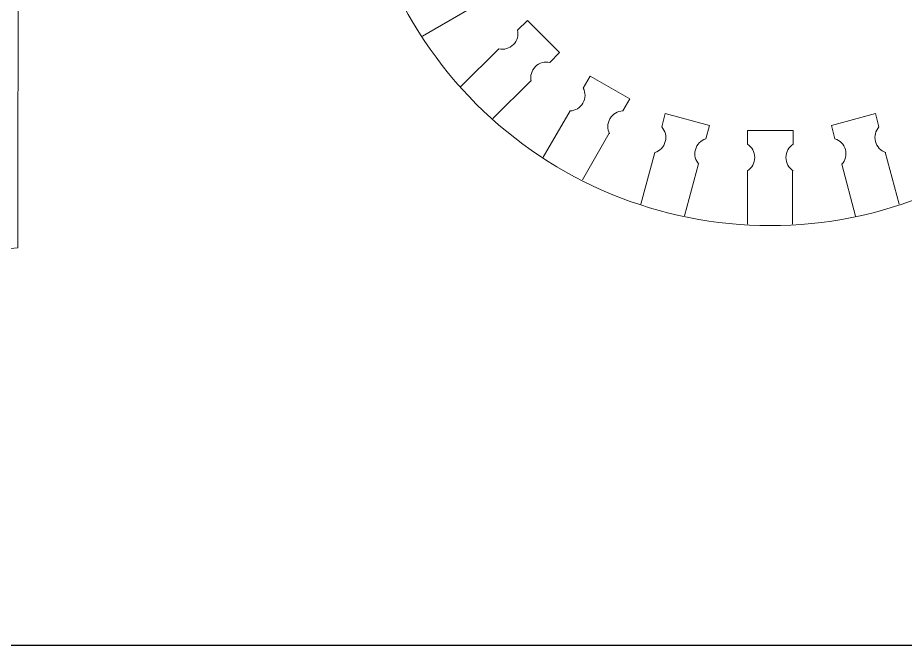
# Model space of a CAD drawing. Header units: centimetres. Extents: x -25 to 25, y -32.5 to 32.5.
# Drawn here: x 13.33 to 19.44, y -32.5 to -28.19 of the extents above; entities that cross this region are included whole.
import ezdxf

# ---------------------------------------------------------------- set-up
doc = ezdxf.new("R2010")
doc.units = ezdxf.units.CM
doc.header["$MEASUREMENT"] = 0
doc.layers.add('Capa 1', color=7, linetype='Continuous')

msp = doc.modelspace()

# ---------------------------------------------------------------- linework, layer by layer
at = {"layer": 'Capa 1', "color": 254}
msp.add_lwpolyline([(-25, -32.5), (25, -32.5), (25, 32.5), (-25, 32.5), (-25, -32.5)], close=True, dxfattribs=at)
at = {"layer": 'Capa 1', "color": 250, "lineweight": 9}
for points, knots in [([(18.50683, -23.89389), (19.26509, -23.89341), (19.99247, -24.19416), (20.52898, -24.73), (20.52898, -24.73), (21.06549, -25.26582), (21.36716, -25.99646), (21.36764, -26.7547), (21.36764, -26.7547), (21.36813, -27.51296), (21.06737, -28.24034), (20.53155, -28.77685), (20.53155, -28.77685), (19.99571, -29.31336), (19.26509, -29.61503), (18.50683, -29.61553), (18.50683, -29.61553), (17.74857, -29.61601), (17.02119, -29.31524), (16.48468, -28.77942), (16.48468, -28.77942), (15.94817, -28.2436), (15.6465, -27.51296), (15.64602, -26.7547), (15.64602, -26.7547), (15.64555, -25.99646), (15.94629, -25.26906), (16.48213, -24.73255), (16.48213, -24.73255), (17.01795, -24.19604), (17.74857, -23.89437), (18.50683, -23.89389)], [0, 0, 0, 0, 0.1111111, 0.1111111, 0.1111111, 0.1111111, 0.2222222, 0.2222222, 0.2222222, 0.2222222, 0.3333333, 0.3333333, 0.3333333, 0.3333333, 0.4444444, 0.4444444, 0.4444444, 0.4444444, 0.5555556, 0.5555556, 0.5555556, 0.5555556, 0.6666667, 0.6666667, 0.6666667, 0.6666667, 0.7777778, 0.7777778, 0.7777778, 0.7777778, 1, 1, 1, 1]), ([(16.76911, -28.27181), (16.76911, -28.27181), (16.83641, -28.20434), (16.83641, -28.20434), (16.83641, -28.20434), (16.83641, -28.20434), (17.05816, -28.42609), (17.05816, -28.42609), (17.05816, -28.42609), (17.05816, -28.42609), (16.99076, -28.49349), (16.99076, -28.49349)], [0, 0, 0, 0, 0.25, 0.25, 0.25, 0.25, 0.5, 0.5, 0.5, 0.5, 1, 1, 1, 1]), ([(16.64072, -28.40019), (16.67539, -28.40775), (16.71306, -28.39806), (16.74002, -28.37111), (16.74002, -28.37111), (16.76696, -28.34416), (16.77666, -28.30648), (16.7691, -28.27182)], [0, 0, 0, 0, 0.3333333, 0.3333333, 0.3333333, 0.3333333, 1, 1, 1, 1]), ([(16.86239, -28.62186), (16.85484, -28.58719), (16.86452, -28.54952), (16.89148, -28.52257), (16.89148, -28.52257), (16.91842, -28.49562), (16.9561, -28.48593), (16.99076, -28.49349)], [0, 0, 0, 0, 0.3333333, 0.3333333, 0.3333333, 0.3333333, 1, 1, 1, 1]), ([(17.22098, -28.66987), (17.22098, -28.66987), (17.26852, -28.58729), (17.26852, -28.58729), (17.26852, -28.58729), (17.26852, -28.58729), (17.54011, -28.74409), (17.54011, -28.74409), (17.54011, -28.74409), (17.54011, -28.74409), (17.49245, -28.82663), (17.49245, -28.82663)], [0, 0, 0, 0, 0.25, 0.25, 0.25, 0.25, 0.5, 0.5, 0.5, 0.5, 1, 1, 1, 1]), ([(17.13019, -28.82711), (17.16564, -28.82543), (17.19952, -28.80632), (17.21857, -28.77331), (17.21857, -28.77331), (17.23763, -28.74031), (17.23724, -28.70141), (17.22097, -28.66989)], [0, 0, 0, 0, 0.3333333, 0.3333333, 0.3333333, 0.3333333, 1, 1, 1, 1]), ([(17.40168, -28.98385), (17.38541, -28.95232), (17.38502, -28.91342), (17.40407, -28.88041), (17.40407, -28.88041), (17.42313, -28.84741), (17.45701, -28.8283), (17.49245, -28.82663)], [0, 0, 0, 0, 0.3333333, 0.3333333, 0.3333333, 0.3333333, 1, 1, 1, 1]), ([(17.76047, -28.93742), (17.76047, -28.93742), (17.78502, -28.84534), (17.78502, -28.84534), (17.78502, -28.84534), (17.78502, -28.84534), (18.08794, -28.92651), (18.08794, -28.92651), (18.08794, -28.92651), (18.08794, -28.92651), (18.06327, -29.01857), (18.06327, -29.01857)], [0, 0, 0, 0, 0.25, 0.25, 0.25, 0.25, 0.5, 0.5, 0.5, 0.5, 1, 1, 1, 1]), ([(18.95182, -29.01817), (18.95182, -29.01817), (18.92704, -28.92615), (18.92704, -28.92615), (18.92704, -28.92615), (18.92704, -28.92615), (19.22996, -28.84499), (19.22996, -28.84499), (19.22996, -28.84499), (19.22996, -28.84499), (19.25463, -28.93705), (19.25463, -28.93705)], [0, 0, 0, 0, 0.25, 0.25, 0.25, 0.25, 0.5, 0.5, 0.5, 0.5, 1, 1, 1, 1]), ([(17.71348, -29.11279), (17.74728, -29.102), (17.77506, -29.07477), (17.78492, -29.03796), (17.78492, -29.03796), (17.79479, -29.00115), (17.78434, -28.96367), (17.76047, -28.93744)], [0, 0, 0, 0, 0.3333333, 0.3333333, 0.3333333, 0.3333333, 1, 1, 1, 1]), ([(18.35083, -29.05621), (18.35083, -29.05621), (18.35071, -28.96092), (18.35071, -28.96092), (18.35071, -28.96092), (18.35071, -28.96092), (18.66431, -28.96092), (18.66431, -28.96092), (18.66431, -28.96092), (18.66431, -28.96092), (18.66431, -29.05623), (18.66431, -29.05623)], [0, 0, 0, 0, 0.25, 0.25, 0.25, 0.25, 0.5, 0.5, 0.5, 0.5, 1, 1, 1, 1]), ([(19.30161, -29.11241), (19.26781, -29.10162), (19.24003, -29.07439), (19.23017, -29.03757), (19.23017, -29.03757), (19.2203, -29.00077), (19.23075, -28.96329), (19.25463, -28.93705)], [0, 0, 0, 0, 0.3333333, 0.3333333, 0.3333333, 0.3333333, 1, 1, 1, 1]), ([(18.01628, -29.19393), (17.9924, -29.16768), (17.98196, -29.13021), (17.99182, -29.0934), (17.99182, -29.0934), (18.00169, -29.05659), (18.02947, -29.02935), (18.06327, -29.01857)], [0, 0, 0, 0, 0.3333333, 0.3333333, 0.3333333, 0.3333333, 1, 1, 1, 1]), ([(18.99881, -29.19355), (19.02269, -29.1673), (19.03313, -29.12983), (19.02327, -29.09301), (19.02327, -29.09301), (19.0134, -29.05621), (18.98562, -29.02897), (18.95182, -29.01819)], [0, 0, 0, 0, 0.3333333, 0.3333333, 0.3333333, 0.3333333, 1, 1, 1, 1]), ([(18.35083, -29.23778), (18.38069, -29.2186), (18.40047, -29.18512), (18.40047, -29.147), (18.40047, -29.147), (18.40047, -29.10889), (18.38069, -29.0754), (18.35083, -29.05623)], [0, 0, 0, 0, 0.3333333, 0.3333333, 0.3333333, 0.3333333, 1, 1, 1, 1]), ([(18.66431, -29.23778), (18.63446, -29.2186), (18.61467, -29.18512), (18.61467, -29.147), (18.61467, -29.147), (18.61467, -29.10889), (18.63446, -29.0754), (18.66431, -29.05623)], [0, 0, 0, 0, 0.3333333, 0.3333333, 0.3333333, 0.3333333, 1, 1, 1, 1]), ([(13.3313, -29.76891), (13.3313, -29.76891), (11.83475, -29.90771), (11.83475, -29.90771), (11.83475, -29.90771), (11.83475, -29.90771), (11.83997, -29.99813), (11.83997, -29.99813)], [0, 0, 0, 0, 0.3333333, 0.3333333, 0.3333333, 0.3333333, 1, 1, 1, 1])]:
    msp.add_open_spline(points, degree=3, knots=knots, dxfattribs=at)
for points in [[(13.33324, -27.6126), (13.33324, -27.6126), (13.3313, -29.76891), (13.3313, -29.76891)], [(16.43547, -28.12811), (16.43547, -28.12811), (16.11477, -28.31351), (16.11477, -28.31351)], [(16.37934, -28.65947), (16.37934, -28.65947), (16.64072, -28.40019), (16.64072, -28.40019)], [(16.86152, -28.61742), (16.86152, -28.61742), (16.59972, -28.87951), (16.59972, -28.87951)], [(16.94482, -29.1452), (16.94482, -29.1452), (17.13019, -28.82711), (17.13019, -28.82711)], [(17.39969, -28.97979), (17.39969, -28.97979), (17.21465, -29.30071), (17.21465, -29.30071)], [(17.61675, -29.46802), (17.61675, -29.46802), (17.71348, -29.11279), (17.71348, -29.11279)], [(19.29733, -29.11095), (19.29733, -29.11095), (19.39341, -29.46871), (19.39341, -29.46871)], [(18.0133, -29.19052), (18.0133, -29.19052), (17.91763, -29.5484), (17.91763, -29.5484)], [(18.34934, -29.60594), (18.34934, -29.60594), (18.35083, -29.23778), (18.35083, -29.23778)], [(18.66056, -29.23526), (18.66056, -29.23526), (18.66077, -29.6057), (18.66077, -29.6057)], [(19.09266, -29.54955), (19.09266, -29.54955), (18.99881, -29.19355), (18.99881, -29.19355)]]:
    msp.add_open_spline(points, degree=3, dxfattribs=at)

doc.saveas('drawing.dxf')
